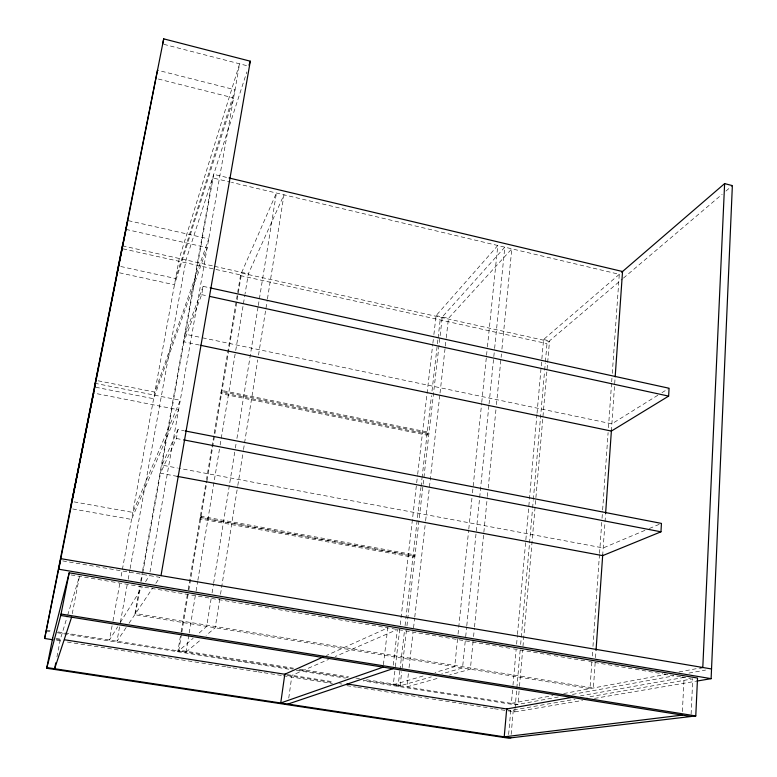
<?xml version="1.0" encoding="UTF-8"?>
<svg xmlns="http://www.w3.org/2000/svg" width="777" height="777" viewBox="0 0 777 777"><rect width="100%" height="100%" fill="white"/><g stroke="black" fill="none" stroke-linecap="round" stroke-linejoin="round"><path stroke-width="0.58" stroke-dasharray="3.88 2.91" d="M691.103 714.15L692.773 678.855L586.994 697.212M682.4 711.567L684.081 677.408L580.516 695.833M591.86 662.062L589.976 688.636L134.761 614.714L139.87 586.072M592.288 656.021L592.628 651.184M592.968 646.357L599.465 554.555M599.553 553.341L601.942 519.522M602.029 518.317L602.544 511.062M602.631 509.858L608.1 432.556M608.44 427.719L611.596 383.022M611.684 381.818L611.946 378.195M612.286 373.358L619.288 274.31L231.439 182.362M595.172 662.567L593.395 687.995L135.548 613.548L140.433 586.101M595.512 657.721L595.94 651.67M602.661 555.642L605.516 514.86M611.373 431.08L615.083 378.059M511.159 734.362L513.306 709.993M494.366 708.711L514.753 711.897L514.957 709.556M515.064 708.381L516.744 689.16M516.851 687.956L520.231 649.29M520.658 644.454L521.182 638.412M521.289 637.208L529.428 544.182M529.535 542.968L532.498 509.139M532.604 507.935L533.236 500.679M533.343 499.475L544.551 371.406M544.658 370.202L545.299 362.946M545.396 361.742L546.989 343.619L549.475 341.511L241.608 273.057L240.491 275.621L546.989 343.619M519.075 691.112L517.919 704.399L393.279 684.76L395.231 667.929M519.492 686.285L522.639 650.145M522.96 646.425L549.533 340.85L622.484 278.904M508.624 734.537L510.751 710.44L575.106 699.271M512.558 690.073L511.383 703.37L552.991 695.57M512.985 685.236L516.083 650.184M516.618 644.133L517.365 635.673M517.472 634.469L536.936 414.462M537.043 413.257L541.754 360.072M541.86 358.857L543.57 339.52L620.92 272.912M473.086 641.423L470.347 669.211L449.582 674.999M473.572 636.596L474.397 628.137M474.524 626.932L487.266 497.678M487.383 496.464L488.102 489.219M488.218 488.014L495.959 409.489M496.435 404.662L501.447 353.923M501.923 349.096L511.81 248.834L448.455 318.366L446.28 337.636M465.209 641.413L462.538 667.938L441.724 673.902M465.695 636.596L466.656 626.952M466.783 625.747L488.937 405.108M489.063 403.904L494.512 349.65M494.628 348.446L504.807 247.173L442.268 316.987L406.944 625.961M457.556 638.917L454.71 666.666L435.003 672.474M458.041 634.09L468.657 530.303M468.784 529.098L471.989 497.717M472.484 492.89L481.623 403.593M481.74 402.389L486.431 356.526M486.557 355.322L487.296 348.086M487.422 346.872L497.785 245.503L436.082 315.608L433.848 334.848M408.381 673.659L406.895 686.907L439.199 677.894M409.061 667.637L413.005 632.711M413.549 627.894L414.636 618.259M414.772 617.055L425.495 521.901M425.631 520.697L439.899 394.24M440.035 393.036L445.192 347.27M445.328 346.066L446.144 338.84M399.893 670.736L398.096 686.402L431.322 676.884M399.98 670.017L404.603 629.749M405.07 625.621L420.93 487.49M421.027 486.655L421.989 478.273M422.037 477.845L431.478 395.639M432.002 391.045L437.956 339.151M438.092 338.005L440.17 319.92L442.191 317.657M400.097 685.829L401.699 671.775M402.156 667.783L406.39 630.788M393.249 665.141L397.406 629.487L335.227 656.526M395.367 666.724L399.689 629.448M400.252 624.64L416.559 483.954M416.695 482.75L417.54 475.534M417.676 474.329L432.731 344.473M432.876 343.269L433.712 336.053M383.391 664.772L387.772 627.874L326.427 655.497M288.753 698.086L291.919 675.359L328.564 659.42M219.755 599.077L215.2 627.777L206.08 635.382M220.513 594.288L237.616 486.645M237.811 485.45L243.318 450.767M243.512 449.572L257.76 359.868M258.518 355.089L267.259 300.068M267.453 298.873L283.984 194.823L248.339 273.854L244.988 294.201M211.111 598.863L206.682 626.398L197.659 634.314M212.072 592.87L213.422 584.498M213.617 583.294L235.188 449.213M235.382 448.018L236.15 443.23M236.927 438.442L258.11 306.76M258.304 305.555L276.418 193.026L240.608 274.941L206.507 479.555M58.236 631.963L186.033 652.107L188.986 634.149M189.18 632.954L195.299 595.842M196.086 591.054L197.659 581.478M197.863 580.283L219.949 446.221M220.144 445.017L235.528 351.651M235.722 350.456L244.794 295.396M180.41 636.178L177.816 651.728L193.143 638.276M181.119 631.886L187.461 593.832M188.18 589.529L206.313 480.749M178.7 650.951L181.624 633.401M181.828 632.196L188.189 593.949M188.84 590.044L206.935 481.371M207.051 480.662L241.725 272.377M150 571.979L239.598 63.821L179.273 258.488L120.814 578.039M177.205 476.34L160.518 473.232L176.418 438.481L177.991 429.555L183.945 430.711M199.349 345.037L183.916 341.812L201.68 294.658L203.137 286.344L210.256 287.908M140.715 581.303L142.414 571.755M142.628 570.561L212.577 177.894L230.254 182.08M141.278 581.322L142.56 574.164M142.764 572.97L213.724 174.339L227.865 177.7M119.551 626.922L116.968 641.219L126.35 627.243M120.416 622.163L127.321 584.032M128.186 579.273L129.914 569.745M130.128 568.55L186.024 259.984L246.833 71.921M112.092 625.738L109.47 640.044L117.706 626.738M112.966 620.959L119.94 582.808M72.271 613.713L79.477 576.34L67.327 616.297M56.935 656.886L60.392 639.131L66.977 617.443M203.137 286.344L185.266 334.188L200.68 337.432M177.991 429.555L161.966 465.112L177.467 468.016M120.241 622.639L142.395 586.82M145.561 581.701L149.369 575.563M129.031 623.251L152.486 588.315M155.847 583.323L159.868 577.34L60.431 560.508M623.407 278.127L722.202 194.231M725.903 191.093L732.361 185.606M186.033 652.107L200.612 639.937M657.837 395.24L611.878 423.844L201.865 337.674M661.926 392.696L669.075 388.247M644.949 530.361L603.195 547.95L178.661 468.24M649.349 528.506L661.431 523.407M393.279 684.76L425.738 675.203M563.694 693.56L665.938 674.397M679.02 671.94L700.417 667.929M558.304 697.008L515.365 704.865L363.345 680.934M572.435 694.424L673.533 675.922M688.956 673.096L705.603 670.056M514.753 711.897L582.585 700.417M594.492 698.397L695.648 681.283M55.993 638.441L62.267 639.422M287.169 674.611L333.848 681.915M56.07 639.364L62.053 640.297M287.004 675.466L333.663 682.76M339.646 683.692L342.045 684.071M508.362 710.061L510.751 710.44M56.634 640.355L61.432 641.103M67.424 642.035L200.544 662.83M201.738 663.014L225.728 666.763M226.923 666.948L231.721 667.696M232.925 667.88L256.905 671.629M258.11 671.814L262.908 672.561M264.102 672.756L282.09 675.563M283.294 675.747L332.459 683.43M346.853 685.673L356.449 687.169M357.643 687.363L430.808 698.785M432.002 698.97L461.985 703.651M463.179 703.845L493.162 708.527M293.696 668.239L178.836 650.126L177.952 650.912L292.851 669.016M299.679 669.191L348.737 676.922M355.915 678.059L359.508 678.622M366.686 679.758L400.184 685.032L398.183 685.615L363.471 680.147M46.299 630.089L52.273 631.031M298.844 669.959L347.911 677.69M46.115 631.002L52.108 631.944M56.896 632.692L290.316 669.444M296.309 670.386L345.386 678.107M71.144 574.951L250.466 604.924M251.661 605.118L297.086 612.713M298.281 612.917L512.257 648.678M513.451 648.882L552.903 655.477M554.098 655.671L587.567 661.276M588.762 661.47L593.55 662.266M594.745 662.47L634.197 669.065M635.392 669.259L662.888 673.863M664.082 674.057L668.861 674.863M670.056 675.058L680.817 676.854M682.012 677.058L690.598 678.496M74.126 501.893L132.818 512.402L180.274 400.281L95.493 383.401M72.727 508.964L131.536 519.424L178.593 409.809L93.59 393.036M176.418 438.481L182.372 439.627M98.135 380.788L154.827 392.103L208.731 238.889L127.739 220.513M95.629 387.218L153.623 398.727L207.177 247.678L125.981 229.39M120.746 266.501L175.612 278.525L235.023 89.792L157.498 70.202M119.503 272.805L174.466 284.78L233.586 97.931L155.876 78.399M201.68 294.658L207.605 295.95M122.407 245.833L213.374 266.074M214.549 266.336L248.339 273.854M436.082 315.608L448.455 318.366M543.57 339.52L549.533 340.85M123.028 248.844L214.743 269.201M215.919 269.454L240.608 274.941M163.84 44.328L247.562 65.86M222.067 390.501L221.008 392.54L427.059 434.1L429.079 432.333L222.067 390.501M221.882 391.589L220.823 393.628L426.942 435.159L428.962 433.391L221.882 391.589M201.117 516.297L200.145 517.754L413.053 556.118L415.064 554.914L201.117 516.297M200.932 517.453L199.951 518.9L412.927 557.235L414.937 556.031L200.932 517.453"/><path stroke-width="1.17" d="M696.843 681.079L711.12 678.661L732.361 185.606L724.62 183.605L621.687 272.251M52.7 637.927L46.698 668.259L508.304 738.15L695.774 715.938L697.532 678.03L69.202 572.814L52.477 638.801M724.62 183.605L702.797 667.482L700.417 667.929M177.205 476.34L602.661 555.642L660.965 531.808L661.431 523.407L185.13 430.944M200.534 345.289L611.373 431.08L668.628 396.115L669.075 388.247L210.256 287.908M596.027 650.466L602.719 554.817M605.594 513.655L611.441 430.118M615.17 376.845L622.542 271.513L229.04 177.982M161.004 575.64L250.301 61.198L163.714 38.85L162.675 44.036M69.202 572.814L60.761 615.471L690.986 716.501M55.789 662.8L54.633 668.715L71.601 617.21M53.03 639.792L44.639 638.48L122.407 245.833M163.714 38.85L58.722 569.22L711.12 678.661M117.162 272.29L157.498 70.202M94.454 386.985L127.739 220.513M71.775 501.466L95.493 383.401M70.377 508.546L93.59 393.036M44.639 638.48L60.81 558.653L711.538 668.968M46.698 668.259L61.14 614.044L695.774 715.938M249.019 65.161L250.301 61.198M323.135 656.983L284.8 674.242L280.74 702.981L383.1 667.152M287.917 704.069L392.841 668.706M572.183 697.309L506.701 708.964L504.215 736.839L682.225 715.102M46.892 667.55L510.858 737.849M64.666 639.801L285.994 674.426M347.008 683.974L507.323 709.061M183.566 439.86L660.965 531.808M209.975 296.464L668.628 396.115"/></g></svg>
